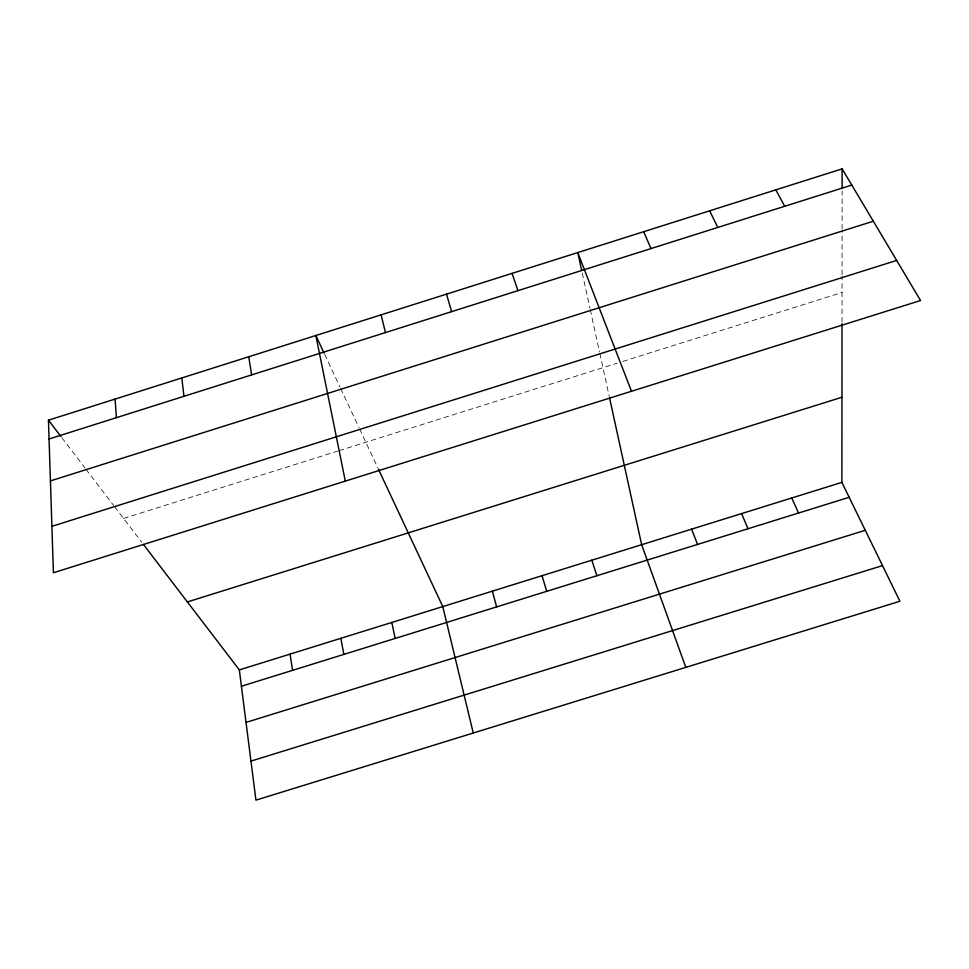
<?xml version="1.0" encoding="UTF-8"?>
<svg xmlns="http://www.w3.org/2000/svg" width="969" height="969" viewBox="0 0 969 969"><rect width="100%" height="100%" fill="white"/><g stroke="black" fill="none" stroke-linecap="round" stroke-linejoin="round"><path stroke-width="0.73" stroke-dasharray="4.84 3.63" d="M842.025 322.205L842.061 276.201M842.061 274.712L842.097 230.501M842.097 229.035L842.122 190.881M123.56 518.439L337.563 451.142M338.98 450.694L617.132 363.218M622.813 361.425L842.049 292.481M61.81 437.661L84.993 467.991M85.878 469.153L113.664 505.491M114.56 506.666L141.656 542.107M324.736 354.509L340.022 387.152M340.664 388.521L358.978 427.62M359.596 428.952L377.74 467.676M582.26 273.064L589.964 308.275M590.278 309.741L599.496 351.904M599.811 353.334L609.259 396.527"/><path stroke-width="1.45" d="M143.46 544.481L239.331 669.906L255.937 800.14L899.91 601.252L841.891 482.38L842.025 323.682M842.122 187.938L842.134 168.86L48.45 420.183L53.416 572.752L920.55 300.523L842.134 168.86M49.056 438.981L851.787 185.067M50.424 480.903L873.323 221.223M51.902 526.324L896.676 260.431M187.38 601.943L841.964 397.254M239.331 669.906L841.891 482.38M241.414 686.246L849.171 497.291M246.029 722.414L865.281 530.285M250.959 761.101L882.517 565.605M48.45 420.183L60.926 436.498M775.818 189.863L784.708 206.288M709.659 210.818L717.775 227.449M324.106 353.152L315.846 335.516L345.303 481.108M378.358 469.02L442.785 606.582L473.26 733.012M791.709 497.993L798.541 513.037M643.646 231.712L651.011 248.573M741.6 513.594L748.007 528.747M691.575 529.159L697.559 544.433M631.485 391.27L577.778 252.57L581.618 270.133M685.798 667.375L641.648 544.699L609.574 397.968M512.068 273.379L517.931 290.664M591.805 560.203L596.916 575.719M542.046 575.695L546.722 591.32M446.515 294.14L451.627 311.643M492.373 591.151L496.625 606.897M381.108 314.852L385.468 332.561M391.791 622.461L395.17 638.45M340.882 638.305L343.825 654.414M248.754 356.762L251.625 374.906M290.058 654.111L292.577 670.342M181.833 377.946L183.94 396.309M115.069 399.095L116.425 417.675"/></g></svg>
